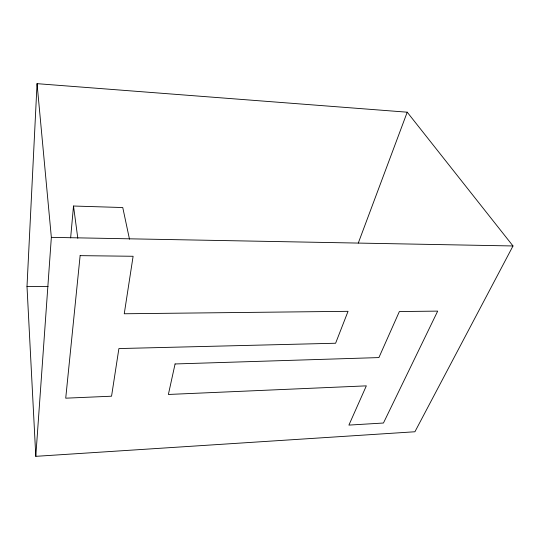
<?xml version="1.0" encoding="UTF-8"?>
<svg xmlns="http://www.w3.org/2000/svg" width="540" height="540" viewBox="0 0 540 540"><rect width="100%" height="100%" fill="white"/><g stroke="black" fill="none" stroke-linecap="round" stroke-linejoin="round"><path stroke-width="0.81" d="M27 286.484L37.051 83.666L407.221 112.192L513 245.963L414.916 431.764L35.795 456.334L27 286.484L48.06 286.484M35.795 456.334L51.347 237.357L37.051 83.666M70.639 237.877L73.508 206.024L122.762 207.542L129.485 239.213M358.283 243.068L407.221 112.192M51.347 237.357L513 245.963M73.508 206.024L77.807 238.275M80.129 255.643L65.725 398.183L111.557 396.205L118.894 348.563L335.603 343.238L348.05 311.324L124.254 313.767L133.11 256.271L80.129 255.643M175.075 363.96L168.379 394.463L366.336 385.857L348.901 425.101L383.447 423.023L437.69 311.114L399.364 311.546L378.905 357.581L175.075 363.96"/></g></svg>
